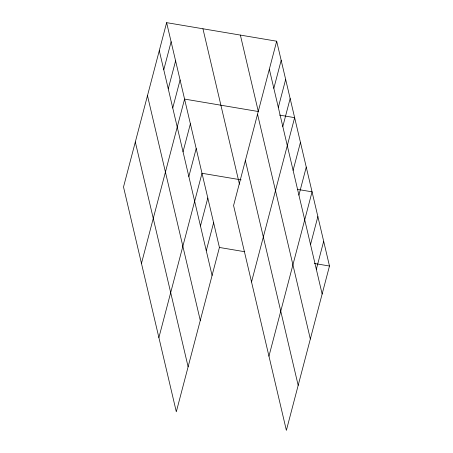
<?xml version="1.0" encoding="UTF-8"?>
<svg xmlns="http://www.w3.org/2000/svg" width="453" height="453" viewBox="0 0 453 453"><rect width="100%" height="100%" fill="white"/><g stroke="black" fill="none" stroke-linecap="round" stroke-linejoin="round"><path stroke-width="0.68" d="M166.625 22.65L123.516 186.976L176.313 411.788L219.422 247.463L166.625 22.65L276.687 41.212L329.484 266.024L286.375 430.35L233.578 205.537L276.687 41.212M163.771 69.751L171.115 41.761M168.256 88.862L175.6 60.866M172.746 107.973L180.09 79.977M141.466 263.414L184.575 99.088L258.318 111.523L240.367 35.085M183.04 151.812L190.385 123.816M188.85 176.54L196.194 148.544M158.89 337.598L201.998 173.273L241.092 179.869M200.464 225.996L207.808 198.006M206.268 250.73L213.612 222.734M273.833 88.312L281.177 60.323M278.318 107.423L285.662 79.428M282.808 126.534L290.152 98.539M251.528 281.976L294.637 117.65L279.563 115.107M293.102 170.373L300.447 142.378M298.912 195.101L306.256 167.106M268.952 356.16L312.06 191.834L297.672 189.411M310.526 244.558L317.87 216.568M316.33 269.292L323.674 241.296M219.422 247.463L244.779 251.738M314.41 263.482L329.484 266.024M269.342 69.207L322.14 294.02M257.542 114.196L310.339 339.008M245.379 160.549L298.176 385.361M202.944 28.777L239.45 184.207M159.28 50.645L212.078 275.458M147.48 95.634L200.277 320.447M135.317 141.987L188.114 366.8"/></g></svg>
